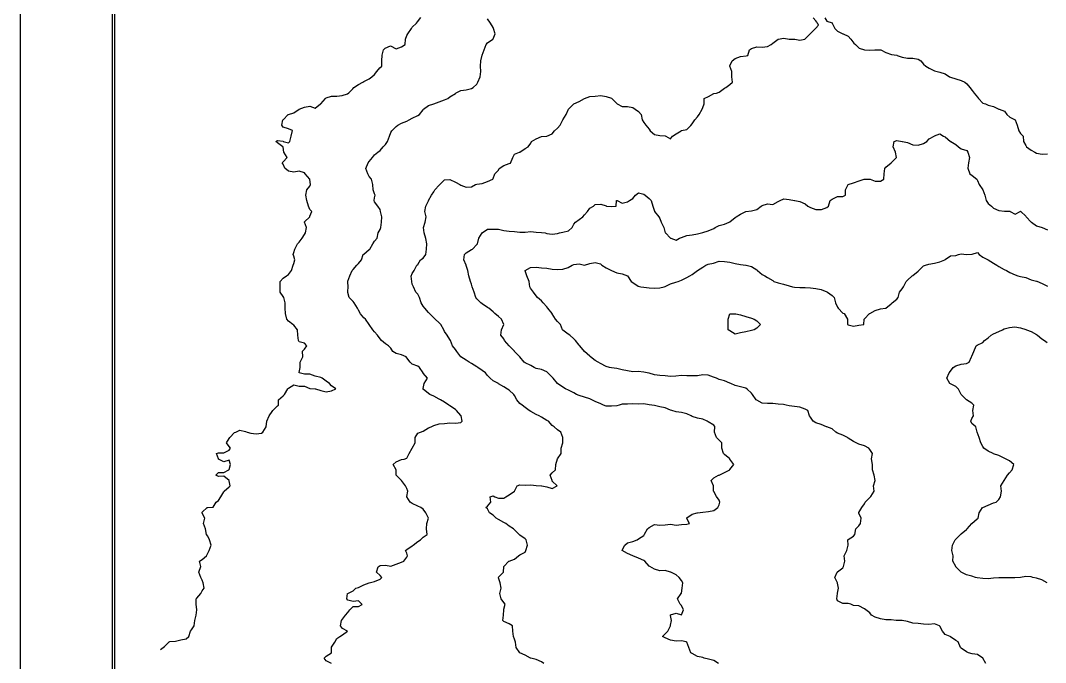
# Model space of a CAD drawing. Extents: x 597 to 1462, y 540 to 1101.
# Drawn here: x 596.9 to 783.2, y 681.2 to 797.9 of the extents above; entities that cross this region are included whole.
import ezdxf

# ---------------------------------------------------------------- set-up
doc = ezdxf.new("R2010")
doc.units = 0
for name, color, linetype in [('Frame_Outer', 7, 'CONTINUOUS'), ('Gridlinescont', 7, 'CONTINUOUS'), ('TEST', 7, 'CONTINUOUS')]:
    doc.layers.add(name, color=color, linetype=linetype)

msp = doc.modelspace()

# ---------------------------------------------------------------- linework, layer by layer
at = {"layer": 'Frame_Outer', "color": 7}
msp.add_lwpolyline([(596.917639, 1100.637229), (1462.392328, 1100.637229), (1462.392328, 539.962512), (596.917639, 539.962512), (596.917639, 1100.637229), (1462.392328, 1100.637229), (1462.392328, 539.962512), (596.917639, 539.962512), (596.917639, 1100.637229), (1462.392328, 1100.637229), (1462.392328, 539.962512), (596.917639, 539.962512), (596.917639, 1100.637229)], close=True, dxfattribs=at)
at = {"layer": 'Gridlinescont', "color": 7}
msp.add_lwpolyline([(613.57383, 1084.539739), (613.57383, 556.05999)], dxfattribs=at)
msp.add_lwpolyline([(614.04912, 1084.06444), (1445.260818, 1084.06444), (1445.260818, 556.535283), (614.04912, 556.535283), (614.04912, 1084.06444)], close=True, dxfattribs=at)
at = {"layer": 'TEST', "color": 7}
for points in [[(622.37778, 683.561076), (623.114493, 684.11124), (623.929777, 684.926495), (624.093071, 685.015282), (625.071422, 685.089309), (626.04983, 685.317712), (627.028182, 685.513292), (627.517414, 685.90448), (627.810756, 686.882944), (628.006336, 687.127631), (628.495568, 687.861409), (628.593386, 688.83976), (628.82176, 689.818084), (628.965722, 690.796492), (628.845016, 691.774928), (628.877528, 692.753251), (628.986296, 692.916488), (629.685219, 693.7318), (629.964619, 694.220976), (630.290784, 694.710152), (630.10463, 695.68856), (629.964619, 696.177707), (629.719933, 696.666883), (629.312376, 697.645291), (629.719933, 698.623643), (629.475218, 699.602051), (629.964478, 699.928158), (630.747137, 700.580402), (630.942717, 701.06955), (631.187432, 701.55881), (631.594961, 702.537134), (631.268881, 703.515542), (630.942717, 704.167785), (630.747137, 704.493893), (630.5515, 705.472301), (630.208996, 706.450709), (630.45371, 707.429061), (629.964563, 708.360902), (629.95271, 708.407864), (629.964563, 708.496679), (630.85393, 709.386046), (630.942802, 709.40185), (631.921125, 709.418502), (632.508175, 710.365301), (632.899307, 710.644814), (633.306949, 711.343624), (633.87763, 712.19966), (633.959023, 712.32206), (634.855926, 713.149874), (635.01874, 713.300468), (634.855926, 714.232281), (634.835323, 714.279271), (633.876106, 715.094583), (632.897755, 715.013134), (632.408607, 715.25782), (632.897755, 715.746996), (633.876106, 715.746996), (634.765586, 716.236257), (634.854345, 716.268769), (635.12113, 717.215568), (634.854345, 717.949346), (633.875937, 717.704659), (632.897586, 718.162198), (632.880934, 718.19471), (632.570772, 719.173118), (632.896936, 719.313128), (633.87526, 719.337964), (634.853696, 719.827139), (635.098411, 720.153304), (634.853696, 720.479383), (634.364436, 721.131712), (634.853696, 721.91437), (634.962521, 722.10995), (635.832189, 722.97959), (636.076875, 723.088471), (636.810681, 723.455558), (637.789089, 723.186713), (638.115169, 723.088838), (638.767413, 722.910869), (639.745821, 722.762758), (640.724172, 722.893286), (640.968859, 723.088838), (641.562908, 724.067274), (641.690558, 725.045682), (641.702411, 725.070518), (642.137259, 726.025022), (642.680706, 726.840305), (642.803106, 727.003542), (643.65917, 727.859607), (643.799124, 727.982007), (643.82396, 728.960415), (644.6393, 729.659254), (644.918813, 729.938766), (645.495336, 730.91709), (645.617708, 731.080327), (646.59606, 731.651065), (647.574355, 731.450998), (648.552819, 731.406435), (649.531227, 731.006216), (650.50955, 730.933741), (650.534386, 730.91709), (651.488918, 730.615902), (652.46727, 730.390012), (653.445678, 730.590502), (654.228364, 730.916666), (653.445678, 731.475664), (653.078676, 731.895018), (652.4671, 732.339744), (651.733322, 732.873313), (651.488636, 733.003954), (650.510284, 733.264953), (649.531933, 733.634438), (648.553525, 733.605652), (647.575117, 733.826265), (647.554514, 733.8511), (647.575117, 733.939887), (647.770781, 734.829367), (647.738269, 735.807719), (648.227417, 736.786127), (648.162139, 737.76445), (648.553355, 738.155666), (648.972596, 738.742689), (648.553355, 739.231864), (647.574919, 739.476551), (647.466066, 739.721294), (647.330232, 740.699618), (647.2936, 741.678026), (646.59479, 742.493337), (646.431552, 742.656603), (645.616212, 743.268066), (645.322842, 743.635152), (645.089614, 744.613504), (645.045813, 745.591827), (645.057666, 746.570235), (644.760599, 747.548643), (644.638256, 747.744223), (644.149024, 748.526938), (644.149024, 749.505346), (644.149024, 750.483669), (644.638256, 751.070692), (645.2905, 751.461908), (645.616607, 751.706651), (646.203658, 752.440429), (646.486416, 753.418724), (646.595269, 753.744916), (646.758507, 754.397132), (646.595269, 755.049404), (646.455654, 755.375484), (646.595269, 755.701648), (646.790849, 756.353892), (647.247428, 757.332328), (647.573536, 757.625698), (648.144274, 758.310566), (648.551831, 759.009405), (648.729801, 759.288918), (648.877939, 760.267326), (648.551831, 761.214153), (648.531229, 761.246665), (648.551831, 761.293627), (649.483616, 762.225356), (649.530578, 762.314171), (649.856658, 763.203651), (649.530578, 763.529787), (649.251093, 764.181946), (648.959727, 765.160382), (648.796462, 766.13879), (648.971185, 767.117113), (649.530239, 767.769385), (649.660767, 768.095437), (649.530239, 769.027278), (649.509637, 769.074268), (648.648267, 770.052591), (648.550505, 770.192574), (647.572097, 770.542021), (646.593745, 770.332499), (645.615337, 770.542021), (644.963094, 771.031253), (644.636929, 771.765031), (644.474059, 772.009774), (644.636929, 772.205298), (645.419588, 772.988013), (644.799997, 773.966336), (644.63676, 774.855816), (644.604248, 774.944575), (643.657364, 775.678381), (643.331313, 775.923096), (643.657364, 776.086333), (644.635772, 775.969747), (644.682762, 775.922757), (645.614604, 775.643244), (645.894116, 775.922757), (646.10361, 776.901109), (646.348325, 777.879517), (645.614547, 778.205596), (644.636111, 778.531789), (644.418856, 778.857925), (644.628406, 779.836361), (644.636591, 779.848214), (645.602863, 780.814458), (645.614716, 780.822643), (646.593124, 781.138986), (647.555446, 781.791173), (647.572097, 781.807824), (648.550505, 782.158514), (649.528913, 782.350792), (650.507264, 781.987487), (651.461796, 782.770146), (651.486632, 782.781999), (652.342725, 783.74655), (652.46504, 783.827999), (653.443448, 784.154107), (654.421856, 784.138302), (655.400208, 784.290448), (656.378559, 784.603094), (656.623246, 784.725466), (657.357024, 785.459187), (657.520261, 785.703874), (658.335601, 786.247434), (659.118288, 786.682282), (659.313952, 786.804625), (660.292276, 787.293801), (660.781452, 787.660887), (661.270627, 788.0801), (661.661816, 788.639295), (662.248866, 789.291454), (662.574946, 789.617619), (662.574946, 790.59597), (662.683827, 791.574378), (662.90111, 792.552702), (663.227218, 792.878866), (664.205626, 793.286395), (665.183949, 792.748253), (666.162357, 793.09612), (666.814601, 793.530968), (666.923454, 794.509376), (667.140708, 795.161536), (667.303607, 795.4877), (667.996632, 796.466051), (668.118947, 796.661688), (668.901634, 797.444375), (669.097299, 797.689061), (669.684236, 798.422867)], [(653.421858, 681.008206), (652.490045, 681.497439), (652.098828, 681.986614), (652.490045, 682.377774), (653.436816, 682.964768), (653.448669, 683.943205), (653.469271, 683.975717), (654.056322, 684.922516), (654.447566, 685.574788), (654.936714, 685.900924), (655.425862, 686.227032), (656.357703, 686.87936), (655.425862, 687.368508), (655.099782, 687.857655), (655.263019, 688.836007), (655.426257, 689.080722), (656.013307, 689.814528), (656.404552, 690.30376), (656.79574, 690.792936), (657.382706, 691.37993), (658.361114, 691.37993), (659.013358, 691.771174), (658.361114, 692.423333), (657.382706, 692.260096), (656.404382, 692.504811), (656.208802, 692.749498), (656.388465, 693.727849), (656.40427, 693.739702), (657.382678, 694.215134), (657.871853, 694.704253), (658.361001, 694.844264), (659.339409, 695.29153), (660.271166, 695.68269), (660.318156, 695.699341), (661.296592, 695.928166), (662.274887, 696.335667), (662.601051, 696.66186), (662.274887, 696.987939), (661.622643, 697.640268), (661.948807, 698.618591), (662.274887, 698.814171), (663.253323, 698.86356), (664.231731, 698.72767), (665.210083, 699.063627), (666.188378, 699.434411), (666.579622, 699.597648), (667.166673, 700.331426), (667.289044, 700.576169), (667.166673, 701.065316), (666.92193, 701.554577), (667.166673, 701.750157), (668.145081, 702.410585), (668.284978, 702.5329), (669.123658, 703.185144), (669.612806, 703.511224), (670.101982, 704.000484), (670.835788, 704.489632), (670.713388, 705.467955), (670.754, 706.446363), (671.060888, 707.424714), (670.590875, 708.403122), (670.101643, 709.055394), (669.710511, 709.38153), (669.123489, 709.607393), (668.145137, 710.09321), (667.778051, 710.359967), (667.16656, 711.319127), (667.158376, 711.339729), (667.16656, 711.386691), (667.317154, 712.318532), (667.16656, 712.807708), (666.921873, 713.296884), (666.188067, 714.259205), (666.176214, 714.27501), (665.208643, 715.242665), (665.200741, 715.254518), (665.192557, 716.232842), (664.647303, 717.211278), (665.206414, 717.700426), (666.184765, 718.080974), (666.673913, 718.189827), (667.163173, 718.353177), (667.570702, 719.168517), (668.129389, 720.146812), (668.141243, 720.171648), (668.630418, 721.12618), (668.68452, 722.104532), (669.119425, 722.88719), (669.608572, 723.08277), (670.097748, 723.246092), (671.076072, 723.865768), (671.565332, 724.061348), (672.054508, 724.256928), (673.032916, 724.604738), (674.011211, 724.672443), (674.989562, 724.760017), (675.96797, 724.713027), (676.946407, 724.843555), (677.191093, 725.039219), (677.044197, 726.017514), (676.946407, 726.126396), (676.163607, 726.996035), (675.968083, 727.213346), (674.989675, 727.86559), (674.794095, 727.974443), (674.01138, 728.533497), (673.277602, 728.952851), (673.032916, 729.092382), (672.054564, 729.604869), (671.320786, 729.931005), (671.076072, 730.126585), (670.097664, 730.885481), (670.072828, 730.910316), (670.097664, 730.999075), (670.2933, 731.888499), (670.88035, 732.866822), (670.097579, 733.821439), (670.085726, 733.846274), (669.445589, 734.824569), (669.119425, 735.050488), (668.141102, 735.436371), (667.721776, 735.803401), (667.162778, 736.586088), (666.999428, 736.781668), (666.184116, 737.131143), (665.205765, 737.352518), (664.594274, 737.760076), (664.227187, 738.34707), (663.836084, 738.738314), (663.249033, 739.105429), (662.550195, 739.716892), (662.270682, 740.042999), (661.835918, 740.695243), (661.292358, 741.306706), (660.966194, 741.673708), (660.313922, 742.636142), (660.30602, 742.652793), (659.616918, 743.631088), (659.337405, 743.875803), (658.750411, 744.609609), (658.359166, 745.261853), (658.163586, 745.587932), (657.598295, 746.56634), (657.381069, 746.811027), (656.647291, 747.544833), (656.402604, 748.47659), (656.39442, 748.52358), (656.402604, 748.612367), (656.500366, 749.501818), (656.402604, 750.391213), (656.390751, 750.48), (656.402604, 750.512512), (656.769663, 751.459368), (657.185489, 752.43772), (657.381069, 752.655031), (658.065966, 753.415986), (658.359308, 753.742066), (658.893018, 754.39431), (659.228975, 755.372633), (659.337828, 755.454139), (660.316152, 756.262056), (660.397601, 756.350815), (660.938621, 757.329167), (661.294221, 757.818314), (661.729126, 758.307575), (661.946408, 759.285898), (662.272516, 759.938142), (662.43581, 760.264306), (662.517203, 761.242714), (662.59868, 762.221066), (662.381341, 763.199417), (662.272516, 763.525582), (661.881356, 764.177825), (661.294334, 764.911603), (661.212856, 765.15629), (661.294334, 765.645466), (661.383121, 766.134641), (661.294334, 766.379356), (661.049619, 767.113134), (660.96817, 768.091542), (660.707058, 769.069894), (660.315926, 769.559126), (660.071211, 770.048189), (659.663569, 771.026653), (660.098417, 772.005061), (660.315757, 772.249748), (660.902807, 772.983526), (661.293939, 773.472701), (661.853106, 773.961877), (662.272347, 774.288041), (662.859369, 774.9402), (663.250614, 775.375048), (663.627014, 775.918608), (663.998954, 776.897045), (664.229417, 777.549204), (664.392654, 777.875368), (665.207966, 778.62797), (665.501364, 778.853861), (666.186148, 779.25693), (667.164584, 779.614958), (667.555773, 779.832269), (668.142823, 780.158348), (669.121175, 780.604683), (669.447339, 780.810536), (670.099583, 781.680147), (670.197344, 781.789), (671.077906, 782.466333), (672.032353, 782.767521), (672.057189, 782.775705), (673.035512, 783.114908), (674.01392, 783.468476), (674.600971, 783.747989), (674.992102, 784.027474), (675.97051, 784.637356), (676.133748, 784.726143), (676.949088, 785.170812), (677.927496, 785.269872), (678.905847, 785.564908), (679.232012, 785.704805), (679.884171, 786.357077), (680.079835, 786.683213), (680.470967, 787.661565), (680.617864, 788.639973), (680.536499, 789.618296), (680.582671, 790.596704), (680.84827, 791.575056), (680.860123, 791.607568), (681.227125, 792.554367), (681.545105, 793.532775), (681.838447, 793.826201), (682.803082, 794.511126), (682.814936, 794.543638), (683.181966, 795.490409), (682.896808, 796.468761), (682.815359, 796.632083), (682.370605, 797.447338), (681.837007, 798.181116)], [(741.520798, 797.829044), (741.031538, 798.416066)], [(743.151394, 798.417477), (743.477473, 797.765233), (744.455881, 797.451035), (744.488393, 797.438053), (744.946045, 796.45973), (745.435192, 795.970554), (746.4136, 795.500597), (746.446112, 795.479995), (747.39294, 795.060669), (747.827788, 794.501587), (748.371235, 793.802748), (748.697427, 793.523236), (749.349699, 792.87102), (750.328107, 792.554734), (750.416866, 792.546549), (751.306346, 792.481243), (752.195741, 792.546549), (752.2845, 792.558402), (753.262852, 792.558402), (753.295364, 792.550218), (754.242163, 792.061042), (755.220571, 791.734878), (756.198979, 791.588066), (756.287794, 791.571415), (757.177217, 791.245222), (758.155569, 791.081985), (759.13392, 791.081985), (760.112328, 790.893771), (760.601504, 790.592584), (761.090736, 789.94034), (761.481896, 789.614176), (762.06889, 789.247174), (763.047355, 788.757942), (763.536474, 788.635598), (764.02565, 788.526745), (765.004058, 788.200581), (765.819398, 787.657021), (765.982635, 787.586945), (766.960987, 787.311524), (767.939395, 787.004608), (768.591667, 786.678444), (768.917803, 786.385102), (769.488513, 785.700261), (769.89607, 785.156701), (770.251698, 784.721853), (770.874308, 783.960926), (771.069888, 783.743615), (771.852575, 782.873975), (772.341751, 782.765122), (772.830899, 782.520435), (773.809335, 782.27572), (774.787743, 781.802547), (774.834733, 781.785896), (775.766574, 781.394679), (776.185872, 780.807742), (776.744869, 780.318481), (777.723306, 779.85321), (777.735159, 779.828374), (778.112857, 778.850051), (778.373969, 777.871643), (778.700077, 777.382467), (779.189224, 776.893319), (779.2593, 775.914883), (779.678598, 775.181162), (779.800941, 774.936475), (780.657062, 774.313836), (781.309278, 773.957898), (781.635357, 773.794576), (782.613793, 773.608394), (783.592201, 773.656964)], [(692.036349, 681.008291), (691.61708, 681.334455), (690.638672, 681.742012), (689.660264, 681.979333), (689.635428, 681.987518), (688.680896, 682.546656), (687.702545, 682.955004), (687.670033, 682.966857), (687.049341, 683.945293), (686.918757, 684.923616), (686.723177, 685.412792), (686.55994, 685.90194), (686.396618, 686.880376), (686.33134, 687.858784), (685.744346, 688.225786), (684.765938, 688.67418), (684.626379, 688.837531), (684.742231, 689.815854), (684.750133, 690.794177), (684.766784, 690.882964), (685.011471, 691.772444), (684.766784, 692.098608), (684.277609, 692.750852), (684.032894, 693.729204), (684.277609, 694.707612), (684.114371, 695.685935), (683.788207, 696.575415), (683.755695, 696.664174), (683.788207, 696.689009), (684.742711, 697.643541), (684.750895, 698.621893), (684.767546, 698.654405), (685.714346, 699.601176), (685.746858, 699.613029), (686.725266, 699.99242), (687.459072, 700.579414), (687.703786, 700.742257), (688.68211, 701.231517), (688.804481, 701.557597), (689.101548, 702.536005), (688.822092, 703.514356), (688.68211, 703.677594), (687.703786, 704.370703), (687.563776, 704.49299), (686.725209, 705.331585), (686.561972, 705.471172), (685.746632, 705.96032), (685.135169, 706.449608), (684.768054, 706.659102), (683.789703, 707.166904), (683.398515, 707.428016), (682.811549, 707.961614), (682.200086, 708.406312), (681.832972, 709.140118), (681.506892, 709.384832), (681.832972, 709.629519), (682.419994, 710.363297), (682.322232, 711.341648), (682.811408, 711.504999), (683.137544, 711.341648), (683.789816, 711.096962), (684.768167, 711.096962), (685.159356, 711.341648), (685.746406, 711.667813), (686.708727, 712.320056), (686.725378, 712.367075), (687.214526, 713.298803), (687.703786, 713.494383), (688.68211, 713.407656), (689.660461, 713.494383), (690.638869, 713.396593), (691.617277, 713.31266), (691.706064, 713.300807), (692.59546, 713.105255), (693.573868, 712.8118), (694.463347, 713.300976), (693.573868, 714.190456), (693.541356, 714.279215), (693.181663, 715.257651), (693.572823, 715.648839), (694.15993, 716.23589), (694.225208, 717.214241), (694.527581, 718.192649), (694.552417, 718.217485), (695.20466, 719.172017), (695.20466, 720.150312), (695.516883, 721.128776), (695.516883, 722.107072), (695.139185, 723.085423), (694.552078, 723.504749), (693.899919, 724.063831), (693.573726, 724.308546), (692.921483, 725.042324), (692.595431, 725.215044), (691.616995, 725.794982), (691.197754, 726.020901), (690.638672, 726.281928), (689.660264, 726.821481), (689.380779, 726.999563), (688.68194, 727.54301), (688.122915, 727.977886), (687.703589, 728.304022), (687.116538, 728.956323), (686.725322, 729.738981), (686.603007, 729.934561), (685.746914, 730.695489), (685.467401, 730.912828), (684.768591, 731.289284), (683.790267, 731.883278), (683.778414, 731.891462), (682.813835, 732.418286), (682.280181, 732.869757), (681.835427, 733.359046), (681.458999, 733.848193), (680.85685, 734.26021), (680.029007, 734.82663), (679.878442, 734.957101), (678.900118, 735.533258), (678.492561, 735.805038), (677.92188, 736.185586), (676.943443, 736.777378), (676.935259, 736.777378), (676.257869, 737.755701), (675.964443, 738.081894), (675.430845, 738.734109), (675.075217, 739.712545), (674.986402, 739.908125), (674.497254, 740.690812), (674.008106, 741.343056), (673.844756, 741.66922), (673.355609, 742.647628), (673.029529, 742.973736), (672.295751, 743.626036), (672.051008, 743.870751), (671.31723, 744.604444), (671.072544, 744.821755), (670.387732, 745.582711), (670.094277, 745.949798), (669.744801, 746.561288), (669.421572, 747.539696), (669.115869, 748.151159), (668.789789, 748.518189), (668.333154, 749.496512), (668.13763, 749.985745), (668.039812, 750.47492), (667.959548, 751.453328), (668.13763, 751.942504), (668.463682, 752.43168), (668.952914, 753.410032), (669.116208, 753.573325), (669.659711, 754.388609), (670.094616, 754.68974), (670.583763, 755.367073), (670.747, 756.345481), (670.801159, 757.323833), (670.612493, 758.302241), (670.300694, 759.280649), (670.192688, 760.258972), (670.461928, 761.237408), (670.645231, 762.215732), (670.388268, 763.19414), (670.583848, 764.172491), (671.059223, 765.150899), (671.071076, 765.166704), (671.658098, 766.12911), (672.049258, 766.781297), (672.227284, 767.107461), (673.027723, 767.987995), (673.150123, 768.085813), (674.006244, 768.941878), (674.984595, 768.97439), (675.963003, 768.49258), (676.778287, 768.085023), (676.941581, 767.97617), (677.919876, 767.595621), (678.898312, 767.665697), (679.632118, 768.085023), (679.876805, 768.166416), (680.855128, 768.280574), (681.833536, 768.628413), (682.788096, 769.063205), (682.812932, 769.152077), (683.139068, 770.041444), (683.791227, 770.693716), (683.954577, 771.019852), (684.769804, 771.563355), (685.748212, 771.889519), (685.992927, 771.998372), (686.400484, 772.976696), (686.72662, 773.628996), (687.616015, 773.955104), (687.704831, 773.987616), (688.683239, 774.608335), (689.172414, 774.9345), (689.661534, 775.586743), (689.801544, 775.912851), (690.640111, 776.364407), (691.618463, 776.793384), (692.507942, 776.891146), (692.59673, 776.903), (693.575053, 777.283633), (693.994379, 777.87057), (694.553376, 778.359859), (695.042637, 778.848922), (695.523769, 779.82733), (695.531954, 779.835514), (696.107518, 780.804186), (696.504407, 781.782594), (696.512591, 781.799245), (697.474828, 782.761594), (697.491479, 782.778245), (698.46983, 783.181626), (699.424362, 783.740736), (699.449198, 783.748638), (700.42755, 784.091482), (701.405958, 784.177052), (702.384281, 784.285876), (703.362689, 784.098029), (704.341012, 783.758403), (704.38803, 783.741752), (705.319815, 782.810024), (705.366834, 782.763062), (706.298562, 782.273886), (707.27697, 782.273886), (708.255322, 782.064336), (708.646538, 781.784851), (709.23356, 781.365526), (709.722736, 780.806528), (709.944901, 779.82812), (710.211742, 779.338944), (710.578744, 778.849684), (711.190235, 778.150873), (711.385815, 777.871445), (712.168474, 777.159878), (713.146882, 777.001947), (714.125346, 776.912313), (714.214105, 776.891711), (715.1035, 776.402535), (715.429636, 776.891711), (716.081908, 777.282899), (717.028707, 777.869949), (717.061219, 777.881803), (718.039656, 778.112576), (718.773349, 778.846354), (719.018064, 779.09104), (719.507239, 779.824818), (719.996472, 780.411784), (720.2759, 780.803), (720.835038, 781.781408), (720.974569, 782.060836), (721.207402, 782.759675), (721.219256, 783.738083), (721.953062, 784.105113), (722.931498, 784.641307), (723.420617, 784.716971), (723.909793, 784.880208), (724.888229, 785.573233), (725.132916, 785.695548), (725.866722, 786.282599), (726.355898, 786.67373), (726.233498, 787.652138), (726.233498, 788.630546), (725.866496, 789.577289), (725.858594, 789.609801), (725.866496, 789.656763), (726.257713, 790.588604), (726.84465, 791.00793), (727.823058, 791.371263), (728.801466, 791.469081), (729.127574, 791.566843), (729.453738, 792.545251), (729.779818, 792.789994), (730.758226, 793.132471), (731.736577, 793.034681), (732.714985, 793.197918), (733.367201, 793.524082), (733.693309, 793.768797), (734.640192, 794.50249), (734.672704, 794.527326), (735.651056, 794.699171), (736.629464, 794.527326), (737.607787, 794.527326), (737.696574, 794.50249), (738.586026, 794.306938), (739.475506, 794.50249), (739.564321, 794.591362), (740.453744, 795.480757), (740.54256, 795.569516), (741.431927, 796.458996), (741.520798, 796.505986), (741.952994, 797.066112)], [(723.820808, 681.017915), (722.931442, 681.532858), (721.953034, 681.833142), (721.219228, 681.996069), (720.974513, 682.093859), (719.996105, 682.275469), (719.017753, 682.852077), (718.773066, 682.974392), (718.43059, 683.952716), (718.039345, 684.884557), (717.950558, 684.931547), (717.061106, 685.127127), (716.082783, 685.094615), (715.104432, 685.257429), (714.126024, 685.665042), (713.636848, 685.909786), (714.126024, 686.398961), (714.615199, 686.888194), (715.05778, 687.866517), (715.10477, 687.955304), (715.244752, 688.844756), (715.10477, 689.734235), (715.084168, 689.823051), (715.10477, 689.870012), (716.083094, 690.149412), (717.061502, 689.854885), (717.428532, 690.801684), (717.061502, 691.53549), (716.816815, 691.780177), (716.327554, 692.7585), (717.029836, 693.736852), (717.062348, 693.825639), (717.225642, 694.715091), (717.3422, 695.693414), (717.062715, 696.084659), (716.643474, 696.671681), (716.084392, 697.160828), (715.106068, 697.640296), (715.073556, 697.64848), (714.126673, 697.915321), (713.148265, 697.87471), (712.169913, 698.175841), (711.331346, 698.627424), (711.19142, 698.736278), (710.408762, 699.605945), (710.213097, 699.745843), (709.234774, 700.13991), (708.256338, 700.573911), (708.231502, 700.585764), (707.27697, 701.020556), (706.298647, 701.550315), (706.286793, 701.562169), (706.298647, 701.609159), (706.787822, 702.540915), (707.27697, 702.93216), (708.255322, 703.193244), (708.989099, 703.519323), (709.233814, 703.682645), (710.212222, 704.302264), (710.375488, 704.497901), (710.864607, 705.476224), (711.1908, 705.720939), (712.169123, 706.25908), (713.147474, 706.161206), (714.125882, 706.237631), (715.10429, 706.315694), (716.082642, 706.175768), (717.060965, 706.292382), (718.039373, 706.317218), (718.528549, 706.457172), (718.039373, 707.346595), (718.018771, 707.435354), (718.039373, 707.467866), (719.017781, 708.17012), (719.907176, 708.414835), (719.995964, 708.426688), (720.974315, 708.524506), (721.952723, 708.66034), (722.931046, 708.807265), (723.664852, 709.394315), (723.909539, 709.883463), (724.018364, 710.37261), (723.909539, 710.698774), (723.420279, 711.351046), (722.931131, 712.28286), (722.898619, 712.329821), (722.91527, 713.308173), (722.439867, 714.286581), (722.929043, 714.775757), (723.81841, 715.265017), (723.907225, 715.27687), (724.885633, 715.752274), (725.832432, 716.24145), (725.864944, 716.273962), (726.59875, 717.220761), (725.864944, 718.167644), (725.840108, 718.200156), (724.885576, 718.982843), (724.689996, 719.178395), (724.39657, 720.156831), (724.39657, 721.135155), (723.907394, 721.624302), (723.418247, 722.113478), (723.068743, 723.091886), (723.105375, 724.070294), (722.927293, 724.315037), (721.948885, 724.95094), (721.753305, 725.048758), (720.970646, 725.439947), (719.992238, 725.592149), (719.013915, 725.918313), (718.81825, 726.027166), (718.035563, 726.418383), (717.057212, 726.629062), (716.078804, 726.760831), (715.345026, 727.005574), (715.100339, 727.075622), (714.121988, 727.494976), (713.14358, 727.658213), (712.165256, 727.909024), (711.676081, 727.984688), (711.186848, 728.060352), (710.208497, 728.215461), (709.230145, 728.182949), (708.251737, 728.1996), (707.273329, 728.174765), (706.295006, 728.131754), (705.735924, 727.986833), (705.316654, 727.832203), (704.338246, 727.769268), (703.359838, 727.78987), (702.870663, 727.985422), (702.381487, 728.211341), (701.403192, 728.662924), (700.750835, 728.964112), (700.424756, 729.127349), (699.446348, 729.42769), (698.467996, 729.720242), (697.978848, 729.94252), (697.489588, 730.214187), (696.511265, 730.676185), (695.967705, 730.920928), (695.532828, 731.247092), (694.554533, 731.891829), (694.54268, 731.900013), (693.738093, 732.878365), (693.57525, 733.074001), (692.792564, 733.856716), (692.596984, 734.007282), (691.618576, 734.432337), (690.640252, 734.657381), (690.314144, 734.83535), (689.661844, 735.175851), (688.683493, 735.650831), (688.497339, 735.814069), (687.70531, 736.786748), (687.697126, 736.786748), (686.726225, 737.757677), (686.718041, 737.765861), (685.747704, 738.736169), (685.739802, 738.744354), (684.920821, 739.722762), (684.770256, 740.04887), (684.211174, 740.701113), (684.351156, 741.679465), (684.75829, 742.657873), (684.378955, 743.636281), (683.791904, 744.08778), (683.169294, 744.614604), (682.813722, 744.94074), (682.031035, 745.592928), (681.835399, 745.743521), (680.857075, 746.393536), (680.61236, 746.571505), (679.878583, 747.305283), (679.682918, 747.549998), (679.389576, 748.528406), (679.040072, 749.506757), (678.900175, 749.995933), (678.70451, 750.48508), (678.411168, 751.463517), (678.248298, 752.441925), (677.922162, 753.388696), (677.913977, 753.421208), (677.47896, 754.399559), (677.657042, 755.377882), (677.923799, 755.671309), (678.902094, 756.258359), (679.065444, 756.356121), (679.880671, 757.171461), (679.969486, 757.334698), (680.206864, 758.313106), (680.845335, 759.291571), (680.857188, 759.303424), (681.835596, 759.941896), (682.813948, 759.9785), (683.792356, 759.941896), (684.770707, 759.749984), (685.749115, 759.615731), (686.727439, 759.547264), (687.705847, 759.44414), (688.684198, 759.452325), (689.662606, 759.533689), (690.640958, 759.435928), (691.619366, 759.386539), (692.271581, 759.288664), (692.597689, 759.207299), (693.576097, 759.062858), (694.554449, 759.207299), (694.880613, 759.288664), (695.532857, 759.411064), (696.511208, 759.644716), (697.19602, 760.267326), (697.489447, 760.854376), (697.815611, 761.245593), (698.46777, 761.734769), (699.120127, 762.223944), (699.446178, 762.55008), (700.00526, 763.202352), (700.424586, 763.789346), (701.07683, 764.180591), (701.402938, 764.425306), (702.381346, 764.506671), (703.359697, 764.227242), (703.448484, 764.180281), (704.337936, 764.091465), (705.227331, 764.180281), (705.284679, 765.158604), (705.317191, 765.205594), (705.364152, 765.158604), (706.295909, 764.669456), (707.274317, 764.962855), (707.600397, 765.158435), (708.25264, 765.549679), (708.741816, 766.136673), (709.231048, 766.555971), (710.2094, 766.332112), (710.488913, 766.13656), (711.187752, 765.524985), (711.554753, 765.157983), (711.886647, 764.179632), (712.16616, 763.247903), (712.186762, 763.200885), (712.950229, 762.222477), (713.145894, 761.896397), (713.390609, 761.244182), (713.844817, 760.265717), (714.12433, 759.333989), (714.149166, 759.286999), (715.103698, 758.332467), (715.149898, 758.307631), (716.081739, 757.981467), (716.733983, 758.307631), (717.060147, 758.470869), (718.038555, 758.841652), (719.016906, 758.937043), (719.995314, 759.103131), (720.729008, 759.286463), (720.973722, 759.338194), (721.95213, 759.66718), (722.930538, 760.092376), (723.22388, 760.265096), (723.908805, 760.667799), (724.8871, 760.876446), (725.72578, 761.243504), (725.865706, 761.33232), (726.844114, 762.099456), (726.98404, 762.2218), (727.822691, 762.673355), (728.787242, 763.200208), (728.799096, 763.208392), (729.777419, 763.309089), (730.755855, 763.526344), (731.538542, 764.178587), (731.734178, 764.28744), (732.712502, 764.586144), (733.690938, 764.4581), (734.669233, 764.993927), (734.995397, 765.15677), (735.647669, 765.482877), (736.625993, 765.35235), (737.604401, 765.172687), (737.693188, 765.156882), (738.582668, 765.0169), (739.561019, 764.569606), (740.050195, 764.178474), (740.539314, 763.933788), (741.517779, 763.566673), (742.496187, 763.566673), (743.474482, 763.898566), (743.800646, 764.178051), (744.126754, 765.156403), (744.452918, 765.401118), (745.431241, 765.939231), (746.409678, 765.939231), (746.898825, 766.134811), (746.898825, 767.113162), (747.364181, 768.09157), (747.389017, 768.107375), (748.367425, 768.417565), (749.345748, 768.743701), (750.27759, 769.069865), (750.323789, 769.08567), (751.302197, 769.08567), (751.349187, 769.069865), (752.280916, 768.678621), (753.259267, 768.703456), (753.846374, 769.070571), (753.91168, 770.048894), (754.04218, 771.02733), (754.237732, 771.222882), (755.192264, 772.005654), (755.217099, 772.038166), (756.163983, 772.984965), (755.950736, 773.963373), (755.543207, 774.941724), (755.706444, 775.920132), (756.195677, 776.059663), (757.174028, 775.93605), (757.262787, 775.920245), (758.152267, 775.724581), (759.130618, 775.308783), (760.109026, 775.268171), (761.087434, 775.553385), (761.674372, 775.920471), (762.065588, 776.409647), (762.99743, 776.898823), (763.04442, 776.923658), (764.022828, 777.29114), (764.6751, 776.899923), (765.001236, 776.736658), (765.979559, 775.935118), (766.004395, 775.923265), (766.958927, 775.364183), (767.448187, 774.944857), (767.937278, 774.577827), (768.915686, 774.245934), (769.111266, 773.966534), (769.404693, 772.988098), (769.241766, 772.009802), (769.111266, 771.031338), (769.474599, 770.053043), (769.893925, 769.726879), (770.732548, 769.074635), (770.872502, 768.82992), (771.19861, 768.096114), (771.850854, 767.133793), (771.859038, 767.117142), (772.200245, 766.138818), (772.438017, 765.16041), (772.829234, 764.626784), (773.440724, 764.182059), (773.807839, 763.814972), (774.786162, 763.343322), (775.764486, 763.215617), (776.742922, 763.215617), (776.831681, 763.203764), (777.721076, 762.714503), (778.610528, 763.203764), (778.699343, 763.215617), (778.78813, 763.203764), (779.677582, 762.314312), (779.702417, 762.225525), (780.656949, 761.270993), (780.681785, 761.246157), (781.636317, 760.593914), (782.614725, 760.278389), (782.63956, 760.266536), (783.594092, 759.875432)], [(772.401328, 681.010097), (771.842274, 681.964545), (771.825623, 681.98938), (770.863302, 682.641709), (769.88495, 682.772208), (769.232706, 682.967788), (768.906542, 683.13111), (767.928247, 683.783241), (767.788237, 683.946591), (767.341027, 684.924943), (766.949783, 685.204428), (765.971488, 685.884075), (765.924469, 685.904677), (764.992741, 686.295894), (764.503509, 686.882944), (764.014333, 687.829715), (763.981821, 687.862227), (763.034937, 688.229342), (762.056586, 688.10697), (761.078262, 688.18842), (760.099854, 688.281666), (759.121446, 688.351742), (758.143095, 688.623522), (757.164743, 688.830136), (756.186335, 688.830136), (756.097576, 688.838039), (755.208181, 688.935829), (754.229773, 688.947682), (753.251422, 689.13265), (752.273014, 689.42602), (751.62077, 689.817237), (751.294662, 690.208369), (750.560884, 690.795419), (750.316198, 690.958656), (749.33779, 691.529451), (748.359382, 691.578812), (747.870206, 691.774363), (747.38103, 691.896678), (746.402707, 691.93729), (745.424299, 692.426466), (745.315446, 692.75263), (745.412022, 693.730982), (745.423875, 693.819741), (745.587113, 694.70922), (745.423875, 695.598587), (745.412022, 695.687374), (744.936534, 696.665811), (745.3792, 697.644219), (745.425399, 697.669054), (746.403807, 698.378956), (746.543423, 698.623643), (746.770527, 699.601994), (746.648127, 700.580402), (747.137359, 701.558838), (747.350522, 702.537134), (747.333871, 703.515485), (747.380861, 703.547997), (748.359184, 704.168717), (748.603871, 704.494881), (748.750796, 705.473204), (749.337846, 706.060339), (749.617331, 706.451443), (749.729062, 707.429879), (749.337846, 708.361636), (749.321195, 708.408626), (749.337846, 708.455588), (749.826994, 709.387372), (750.316254, 710.039588), (750.479068, 710.36578), (751.294408, 711.181064), (751.489988, 711.344358), (752.109663, 712.322653), (751.993021, 713.301061), (752.256504, 714.279412), (752.076954, 715.25782), (751.783527, 716.236144), (751.783527, 717.214552), (751.620234, 718.192903), (751.783527, 719.171311), (751.294352, 719.905033), (751.098772, 720.149719), (750.316085, 720.584596), (749.337677, 720.910675), (748.848501, 721.127986), (748.359269, 721.345297), (747.380917, 721.966497), (747.25863, 722.105999), (746.402509, 722.509069), (745.424101, 722.901132), (745.157316, 723.084407), (744.44575, 723.686585), (743.467426, 724.056465), (743.446824, 724.06465), (742.487579, 724.440767), (741.509256, 724.741898), (741.02008, 725.043086), (740.530848, 725.825744), (740.335268, 726.021324), (740.041813, 726.999732), (739.552637, 727.244447), (738.574229, 727.586952), (737.595934, 727.760858), (736.617582, 727.855741), (736.12835, 727.978056), (735.639174, 728.086909), (734.660738, 728.174116), (733.682443, 728.257964), (732.704092, 728.282799), (731.725684, 728.3266), (730.747276, 728.885739), (730.638507, 728.955843), (729.98615, 729.934166), (729.768924, 730.178881), (729.035146, 730.912659), (728.790431, 731.063224), (727.812023, 731.30427), (726.833615, 731.535439), (726.0509, 731.891067), (725.855377, 731.97246), (724.877025, 732.424608), (723.898617, 732.659502), (723.409441, 732.868995), (722.920266, 733.078517), (721.941858, 733.428021), (720.963534, 733.498068), (719.985126, 733.329412), (719.006775, 733.304577), (718.028423, 733.296392), (717.050015, 733.357748), (716.071607, 733.259929), (715.093284, 733.194623), (714.114932, 733.280644), (713.136524, 733.383684), (712.158116, 733.521211), (711.179765, 733.792878), (710.853629, 733.847036), (710.20147, 733.95016), (709.223033, 734.091779), (708.244597, 734.062964), (707.266302, 734.190726), (706.28795, 734.421076), (705.309542, 734.660852), (704.331219, 734.769705), (704.005055, 734.823864), (703.352811, 734.987101), (702.37446, 735.535572), (701.955134, 735.802328), (701.396052, 736.103516), (700.515575, 736.780849), (700.4177, 736.878611), (699.439377, 737.74842), (699.427523, 737.760273), (698.568636, 738.738681), (698.459727, 738.878663), (697.807511, 739.717258), (697.481432, 740.043394), (696.747654, 740.695666), (696.502911, 740.873636), (695.524503, 741.604253), (695.426741, 741.674328), (695.105121, 742.652736), (694.546038, 743.211734), (694.179037, 743.63106), (693.567518, 744.590192), (693.554535, 744.610794), (692.805687, 745.589259), (692.588404, 745.833945), (691.936217, 746.567667), (691.610052, 746.934753), (690.911214, 747.546216), (690.631701, 747.8257), (690.142553, 748.524539), (689.653293, 749.223378), (689.490479, 749.502891), (689.359951, 750.481242), (688.954398, 751.45965), (688.674885, 752.391379), (688.663032, 752.438397), (688.674885, 752.463232), (689.653293, 752.99841), (690.631701, 753.091741), (691.610052, 752.966096), (692.588404, 752.874063), (693.566812, 752.705887), (694.545135, 752.625284), (695.523543, 752.683422), (696.501895, 753.009502), (697.200705, 753.417115), (697.48019, 753.567709), (698.458542, 753.66183), (699.43695, 753.436306), (700.415386, 753.743223), (701.393709, 753.906037), (702.372032, 753.66135), (702.616776, 753.416636), (703.350553, 752.92746), (704.328961, 752.45042), (704.353797, 752.438566), (705.308244, 752.04735), (706.286652, 751.836586), (707.264976, 751.469951), (707.276829, 751.461767), (707.950973, 750.483359), (708.244343, 750.273865), (709.222751, 749.586626), (709.711927, 749.505233), (710.201159, 749.435186), (711.179511, 749.287866), (712.157806, 749.247254), (713.136242, 749.316539), (713.951554, 749.504782), (714.114791, 749.551743), (715.093227, 750.012443), (716.071551, 750.343856), (716.490876, 750.483415), (717.049874, 750.713822), (718.028282, 751.195152), (718.615332, 751.461936), (719.006577, 751.706623), (719.968814, 752.440401), (719.985465, 752.448303), (720.963816, 753.061318), (721.522983, 753.416861), (721.942224, 753.626355), (722.920632, 753.808078), (723.898984, 754.150583), (724.877307, 754.069105), (725.855715, 753.975859), (726.834067, 753.743026), (727.812475, 753.556872), (728.790826, 753.425864), (728.837788, 753.41768), (729.76963, 753.172965), (730.747981, 752.578944), (730.911218, 752.439413), (731.72653, 751.740574), (732.215678, 751.461061), (732.704938, 751.181577), (733.683262, 750.622579), (733.878926, 750.482597), (734.661613, 750.237882), (735.639936, 749.960853), (736.618373, 749.667483), (737.270588, 749.504189), (737.596696, 749.45003), (738.575104, 749.382325), (739.553456, 749.365674), (740.531751, 749.29557), (741.510215, 749.204328), (742.488623, 748.978522), (743.466946, 748.596675), (743.630184, 748.526599), (744.445496, 747.915137), (744.812497, 747.548135), (745.068304, 746.56967), (745.423932, 745.787012), (745.532785, 745.591432), (746.402424, 744.72182), (746.647111, 744.612967), (747.258602, 743.634531), (747.258602, 742.656208), (747.381002, 742.558418), (748.359325, 742.330044), (749.337648, 742.493337), (750.227128, 742.656575), (750.284448, 743.634926), (750.31696, 743.655528), (751.276092, 744.614745), (751.296694, 744.626599), (752.275017, 745.174815), (753.253425, 745.471939), (754.14282, 745.594226), (754.231636, 745.614828), (755.210044, 746.37838), (755.372942, 746.57396), (756.188282, 747.272799), (756.432997, 747.552312), (756.677684, 748.530607), (757.16686, 749.117657), (757.411546, 749.508902), (757.927957, 750.487225), (758.145211, 750.682777), (759.014907, 751.465549), (759.123789, 751.57443), (760.102197, 752.321726), (760.211022, 752.444126), (761.080661, 753.313794), (761.406825, 753.422619), (762.059069, 753.600588), (763.037421, 753.81423), (764.015744, 754.034335), (764.962571, 754.40145), (764.995083, 754.433962), (765.973378, 755.136103), (766.95173, 755.184701), (767.440962, 755.380366), (767.930138, 755.502653), (768.90849, 755.396283), (769.886898, 755.404468), (770.865221, 755.706897), (771.191385, 755.380733), (771.843629, 754.891557), (772.82198, 754.416154), (772.833834, 754.4043), (773.801461, 753.817278), (774.388511, 753.426146), (774.779643, 753.165034), (775.758079, 752.631014), (776.17732, 752.44771), (776.736403, 752.121574), (777.714726, 751.664939), (778.203958, 751.469387), (778.693134, 751.360506), (779.671542, 751.163684), (780.649894, 750.752006), (781.628245, 750.499079), (781.660757, 750.491176), (782.607613, 750.12409), (783.585964, 749.60164)], [(730.263152, 741.660048), (729.773919, 741.520517), (728.795568, 741.293413), (727.817244, 741.10105), (726.838836, 740.877672), (725.860428, 741.464694), (725.534321, 741.660274), (725.534321, 742.638682), (725.534321, 743.617033), (725.836694, 744.595441), (725.861529, 744.603344), (726.839852, 744.603344), (726.928668, 744.595441), (727.818091, 744.399805), (728.796443, 744.106407), (729.774851, 743.81298), (730.264026, 743.6174), (730.753202, 743.291236), (731.405418, 742.638992), (730.753202, 741.986748), (730.264026, 741.660669)], [(783.548654, 695.687516), (782.589522, 696.231076), (781.611086, 696.502799), (780.958842, 696.666093), (780.632763, 696.754908), (779.654326, 696.828963), (778.722598, 696.665641), (778.675608, 696.657457), (777.6972, 696.59534), (776.718848, 696.603242), (775.74044, 696.57073), (774.762117, 696.57073), (773.783766, 696.509431), (772.805358, 696.392027), (771.82695, 696.454144), (770.848598, 696.588341), (770.522434, 696.664004), (769.870275, 696.881287), (768.891867, 697.152983), (767.913459, 697.631406), (767.892856, 697.643259), (766.933696, 698.602448), (766.917045, 698.62305), (766.374078, 699.601402), (766.444153, 700.57981), (766.19941, 701.558105), (766.32181, 702.536456), (766.824532, 703.514864), (766.933386, 703.612682), (767.813919, 704.493216), (767.911709, 704.582003), (768.89006, 705.382442), (769.030043, 705.471229), (769.854865, 706.449637), (769.866719, 706.466288), (770.845042, 707.288881), (770.985052, 707.428807), (771.171234, 708.407215), (771.804287, 709.385538), (771.824889, 709.397391), (772.803241, 709.775089), (773.781649, 710.199128), (774.270825, 710.362366), (774.76, 710.851541), (775.039485, 711.340661), (775.248979, 712.319097), (775.151189, 713.29742), (775.71442, 714.275772), (775.739255, 714.308284), (776.326306, 715.255139), (776.717437, 715.646299), (777.20667, 716.233322), (777.500011, 717.21173), (776.717353, 717.863889), (776.065081, 718.190081), (775.738916, 718.312481), (774.760621, 718.801628), (773.78227, 719.156382), (773.749758, 719.168235), (772.802874, 719.587561), (772.020187, 720.146643), (771.824607, 720.472723), (771.498471, 721.125051), (771.172363, 722.103403), (770.846199, 723.050174), (770.829548, 723.082686), (770.601146, 724.06115), (769.867368, 724.648144), (769.650141, 725.039304), (769.867368, 725.52848), (770.146852, 726.017712), (770.063004, 726.996064), (770.193532, 727.974359), (769.867368, 728.365603), (768.88896, 728.938853), (768.868358, 728.950706), (767.909169, 729.909839), (767.888567, 729.930441), (767.41861, 730.908849), (766.92935, 731.398025), (765.951026, 731.855676), (765.862211, 731.888188), (765.298924, 732.866512), (765.755503, 733.84492), (765.951083, 734.171112), (766.440259, 734.823356), (766.929434, 735.14952), (767.907842, 735.410519), (768.886194, 735.557472), (769.375342, 735.802159), (769.818035, 736.780567), (769.864997, 736.869354), (770.191161, 737.758749), (770.647769, 738.737157), (770.843349, 738.859472), (771.821757, 739.389429), (772.147808, 739.715565), (772.80008, 740.204826), (773.359162, 740.693888), (773.778488, 740.96073), (774.756811, 741.346245), (775.409083, 741.672296), (775.735248, 741.867961), (776.713543, 742.117135), (777.691894, 742.1904), (778.670302, 742.017736), (779.64871, 741.733708), (779.811976, 741.672409), (780.627288, 741.346302), (781.605639, 740.809148), (781.783608, 740.694142), (782.584132, 740.016809), (783.073279, 739.71565), (783.56254, 739.389542)]]:
    msp.add_lwpolyline(points, dxfattribs=at)
msp.add_open_spline([(741.952994, 797.066112), (741.728627, 797.634705), (741.952994, 797.066112), (741.520798, 797.829044)], degree=3, dxfattribs=at)

doc.saveas('drawing.dxf')
